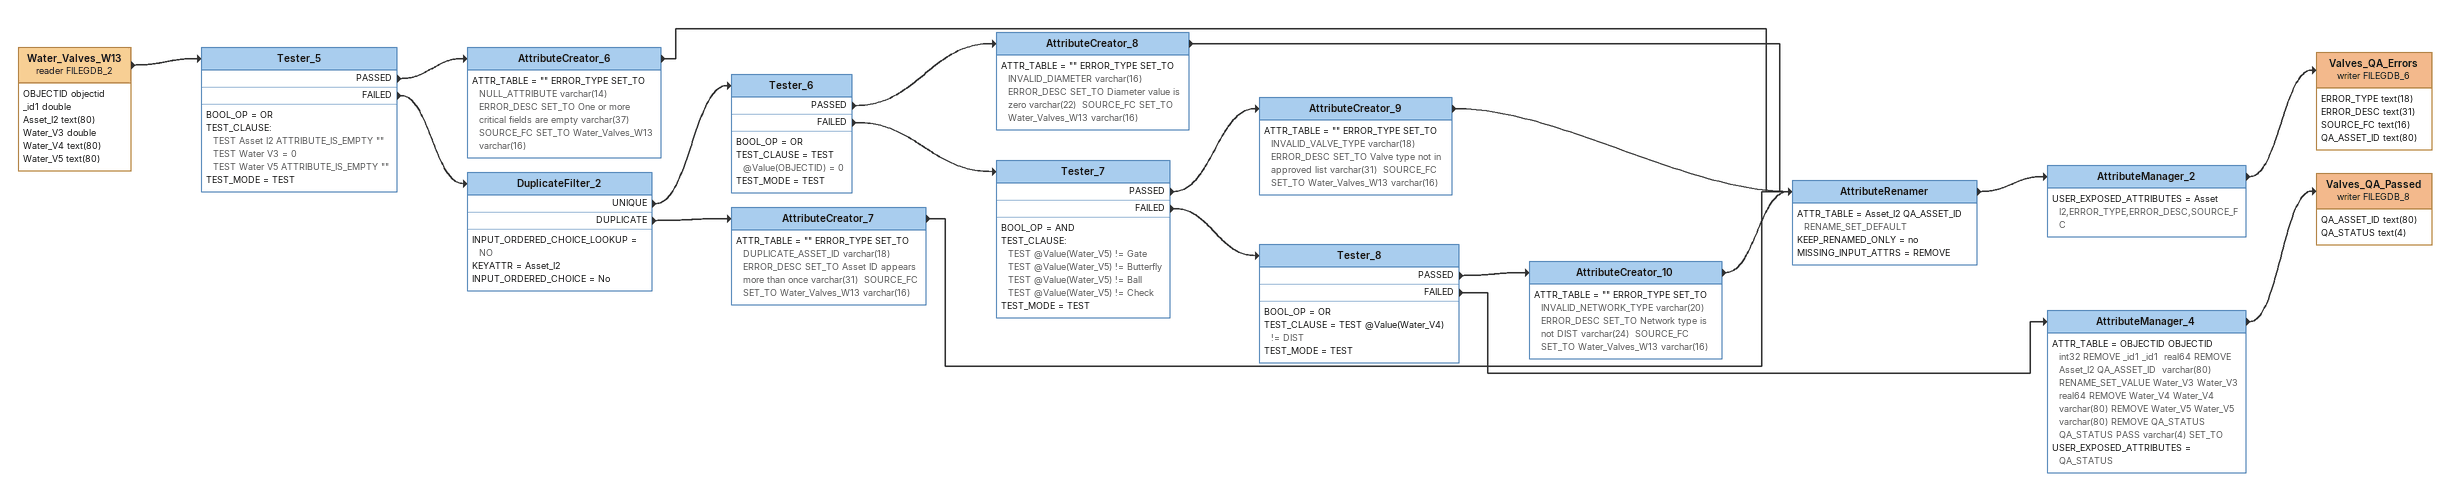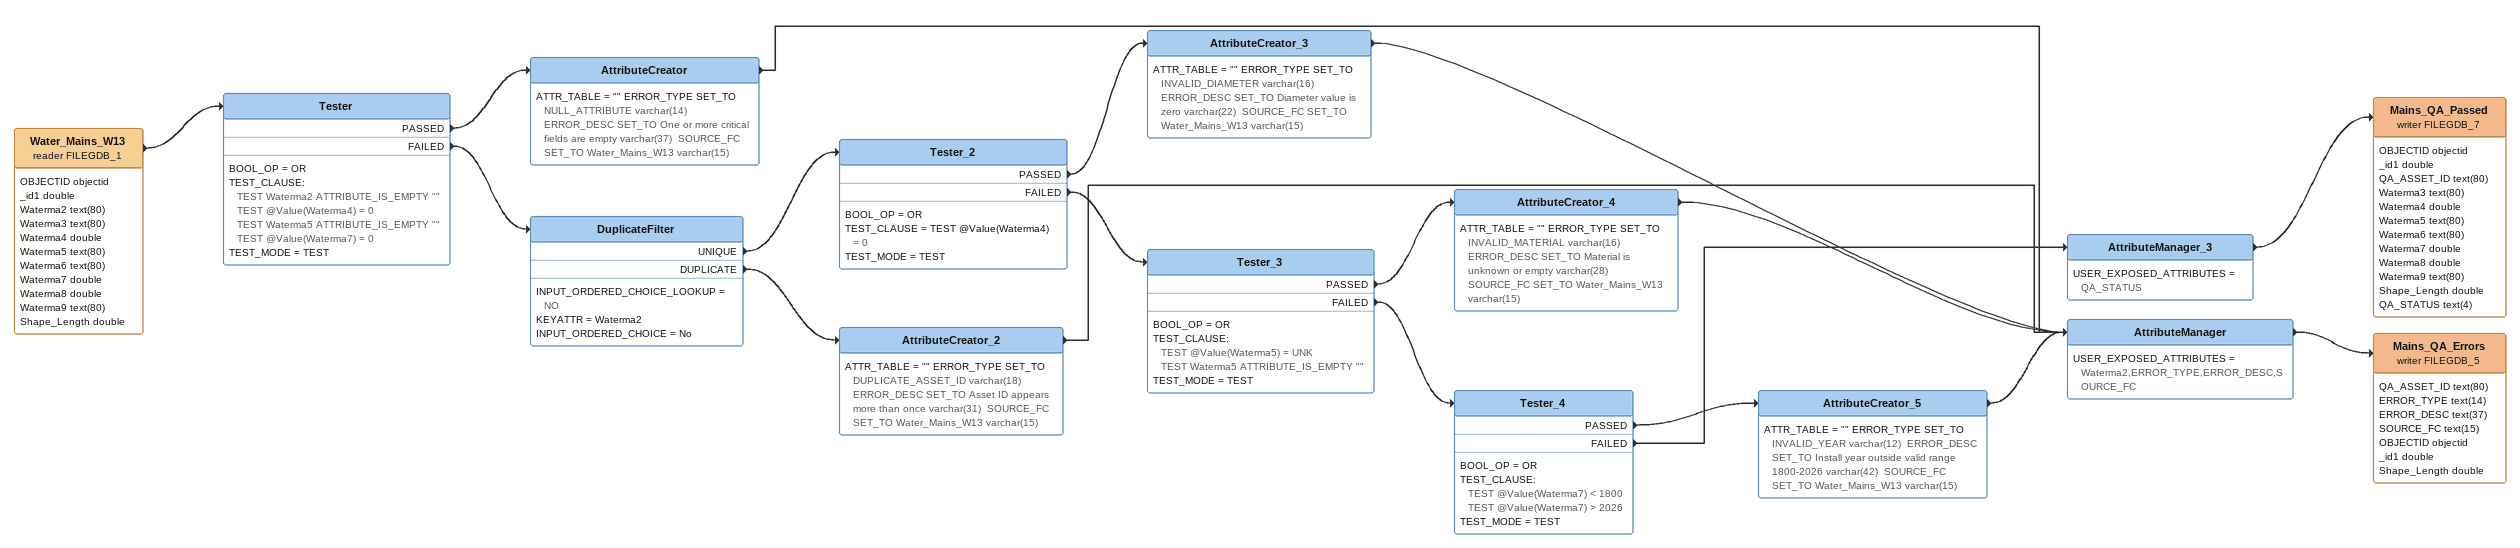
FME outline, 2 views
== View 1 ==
Water_Valves_W13 (reader FILEGDB_2)
    attributes: OBJECTID objectid, _id1 double, Asset_I2 text(80), Water_V3 double, Water_V4 text(80), Water_V5 text(80)
    -> Tester_5
Tester_5
    BOOL_OP = OR
    TEST_CLAUSE:
      TEST Asset I2 ATTRIBUTE_IS_EMPTY ""
      TEST Water V3 = 0
      TEST Water V5 ATTRIBUTE_IS_EMPTY ""
    TEST_MODE = TEST
    PASSED -> AttributeCreator_6
    FAILED -> DuplicateFilter_2
AttributeCreator_6
    ATTR_TABLE = "" ERROR_TYPE SET_TO NULL_ATTRIBUTE varchar(14)  ERROR_DESC SET_TO One or more critical fields are empty varchar(37)  SOURCE_FC SET_TO Water_Valves_W13 varchar(16)
    -> AttributeRenamer
DuplicateFilter_2
    INPUT_ORDERED_CHOICE_LOOKUP = NO
    KEYATTR = Asset_I2
    INPUT_ORDERED_CHOICE = No
    UNIQUE -> Tester_6
    DUPLICATE -> AttributeCreator_7
Tester_6
    BOOL_OP = OR
    TEST_CLAUSE = TEST @Value(OBJECTID) = 0
    TEST_MODE = TEST
    PASSED -> AttributeCreator_8
    FAILED -> Tester_7
AttributeCreator_8
    ATTR_TABLE = "" ERROR_TYPE SET_TO INVALID_DIAMETER varchar(16)  ERROR_DESC SET_TO Diameter value is zero varchar(22)  SOURCE_FC SET_TO Water_Valves_W13 varchar(16)
    -> AttributeRenamer
Tester_7
    BOOL_OP = AND
    TEST_CLAUSE:
      TEST @Value(Water_V5) != Gate
      TEST @Value(Water_V5) != Butterfly
      TEST @Value(Water_V5) != Ball
      TEST @Value(Water_V5) != Check
    TEST_MODE = TEST
    PASSED -> AttributeCreator_9
    FAILED -> Tester_8
AttributeCreator_9
    ATTR_TABLE = "" ERROR_TYPE SET_TO INVALID_VALVE_TYPE varchar(18)  ERROR_DESC SET_TO Valve type not in approved list varchar(31)  SOURCE_FC SET_TO Water_Valves_W13 varchar(16)
    -> AttributeRenamer
Tester_8
    BOOL_OP = OR
    TEST_CLAUSE = TEST @Value(Water_V4) != DIST
    TEST_MODE = TEST
    PASSED -> AttributeCreator_10
    FAILED -> AttributeManager_4
AttributeCreator_10
    ATTR_TABLE = "" ERROR_TYPE SET_TO INVALID_NETWORK_TYPE varchar(20)  ERROR_DESC SET_TO Network type is not DIST varchar(24)  SOURCE_FC SET_TO Water_Valves_W13 varchar(16)
    -> AttributeRenamer
AttributeManager_4
    ATTR_TABLE = OBJECTID OBJECTID  int32 REMOVE _id1 _id1  real64 REMOVE Asset_I2 QA_ASSET_ID  varchar(80) RENAME_SET_VALUE Water_V3 Water_V3  real64 REMOVE Water_V4 Water_V4  varchar(80) REMOVE Water_V5 Water_V5  varchar(80) REMOVE QA_STATUS QA_STATUS PASS varchar(4) SET_TO
    USER_EXPOSED_ATTRIBUTES = QA_STATUS
    -> Valves_QA_Passed (writer FILEGDB_8)
Valves_QA_Passed (writer FILEGDB_8)
    attributes: QA_ASSET_ID text(80), QA_STATUS text(4)
AttributeCreator_7
    ATTR_TABLE = "" ERROR_TYPE SET_TO DUPLICATE_ASSET_ID varchar(18)  ERROR_DESC SET_TO Asset ID appears more than once varchar(31)  SOURCE_FC SET_TO Water_Valves_W13 varchar(16)
    -> AttributeRenamer
AttributeRenamer
    ATTR_TABLE = Asset_I2 QA_ASSET_ID RENAME_SET_DEFAULT
    KEEP_RENAMED_ONLY = no
    MISSING_INPUT_ATTRS = REMOVE
    -> AttributeManager_2
AttributeManager_2
    USER_EXPOSED_ATTRIBUTES = Asset I2,ERROR_TYPE,ERROR_DESC,SOURCE_FC
    -> Valves_QA_Errors (writer FILEGDB_6)
Valves_QA_Errors (writer FILEGDB_6)
    attributes: ERROR_TYPE text(18), ERROR_DESC text(31), SOURCE_FC text(16), QA_ASSET_ID text(80)

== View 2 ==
Water_Mains_W13 (reader FILEGDB_1)
    attributes: OBJECTID objectid, _id1 double, Waterma2 text(80), Waterma3 text(80), Waterma4 double, Waterma5 text(80), Waterma6 text(80), Waterma7 double, Waterma8 double, Waterma9 text(80), Shape_Length double
    -> Tester
Tester
    BOOL_OP = OR
    TEST_CLAUSE:
      TEST Waterma2 ATTRIBUTE_IS_EMPTY ""
      TEST @Value(Waterma4) = 0
      TEST Waterma5 ATTRIBUTE_IS_EMPTY ""
      TEST @Value(Waterma7) = 0
    TEST_MODE = TEST
    PASSED -> AttributeCreator
    FAILED -> DuplicateFilter
AttributeCreator
    ATTR_TABLE = "" ERROR_TYPE SET_TO NULL_ATTRIBUTE varchar(14)  ERROR_DESC SET_TO One or more critical fields are empty varchar(37)  SOURCE_FC SET_TO Water_Mains_W13 varchar(15)
    -> AttributeManager
DuplicateFilter
    INPUT_ORDERED_CHOICE_LOOKUP = NO
    KEYATTR = Waterma2
    INPUT_ORDERED_CHOICE = No
    UNIQUE -> Tester_2
    DUPLICATE -> AttributeCreator_2
Tester_2
    BOOL_OP = OR
    TEST_CLAUSE = TEST @Value(Waterma4) = 0
    TEST_MODE = TEST
    PASSED -> AttributeCreator_3
    FAILED -> Tester_3
AttributeCreator_3
    ATTR_TABLE = "" ERROR_TYPE SET_TO INVALID_DIAMETER varchar(16)  ERROR_DESC SET_TO Diameter value is zero varchar(22)  SOURCE_FC SET_TO Water_Mains_W13 varchar(15)
    -> AttributeManager
Tester_3
    BOOL_OP = OR
    TEST_CLAUSE:
      TEST @Value(Waterma5) = UNK
      TEST Waterma5 ATTRIBUTE_IS_EMPTY ""
    TEST_MODE = TEST
    PASSED -> AttributeCreator_4
    FAILED -> Tester_4
AttributeCreator_4
    ATTR_TABLE = "" ERROR_TYPE SET_TO INVALID_MATERIAL varchar(16)  ERROR_DESC SET_TO Material is unknown or empty varchar(28)  SOURCE_FC SET_TO Water_Mains_W13 varchar(15)
    -> AttributeManager
Tester_4
    BOOL_OP = OR
    TEST_CLAUSE:
      TEST @Value(Waterma7) < 1800
      TEST @Value(Waterma7) > 2026
    TEST_MODE = TEST
    PASSED -> AttributeCreator_5
    FAILED -> AttributeManager_3
AttributeManager_3
    USER_EXPOSED_ATTRIBUTES = QA_STATUS
    -> Mains_QA_Passed (writer FILEGDB_7)
Mains_QA_Passed (writer FILEGDB_7)
    attributes: OBJECTID objectid, _id1 double, QA_ASSET_ID text(80), Waterma3 text(80), Waterma4 double, Waterma5 text(80), Waterma6 text(80), Waterma7 double, Waterma8 double, Waterma9 text(80), Shape_Length double, QA_STATUS text(4)
AttributeCreator_5
    ATTR_TABLE = "" ERROR_TYPE SET_TO INVALID_YEAR varchar(12)  ERROR_DESC SET_TO Install year outside valid range 1800-2026 varchar(42)  SOURCE_FC SET_TO Water_Mains_W13 varchar(15)
    -> AttributeManager
AttributeCreator_2
    ATTR_TABLE = "" ERROR_TYPE SET_TO DUPLICATE_ASSET_ID varchar(18)  ERROR_DESC SET_TO Asset ID appears more than once varchar(31)  SOURCE_FC SET_TO Water_Mains_W13 varchar(15)
    -> AttributeManager
AttributeManager
    USER_EXPOSED_ATTRIBUTES = Waterma2,ERROR_TYPE,ERROR_DESC,SOURCE_FC
    -> Mains_QA_Errors (writer FILEGDB_5)
Mains_QA_Errors (writer FILEGDB_5)
    attributes: QA_ASSET_ID text(80), ERROR_TYPE text(14), ERROR_DESC text(37), SOURCE_FC text(15), OBJECTID objectid, _id1 double, Shape_Length double
